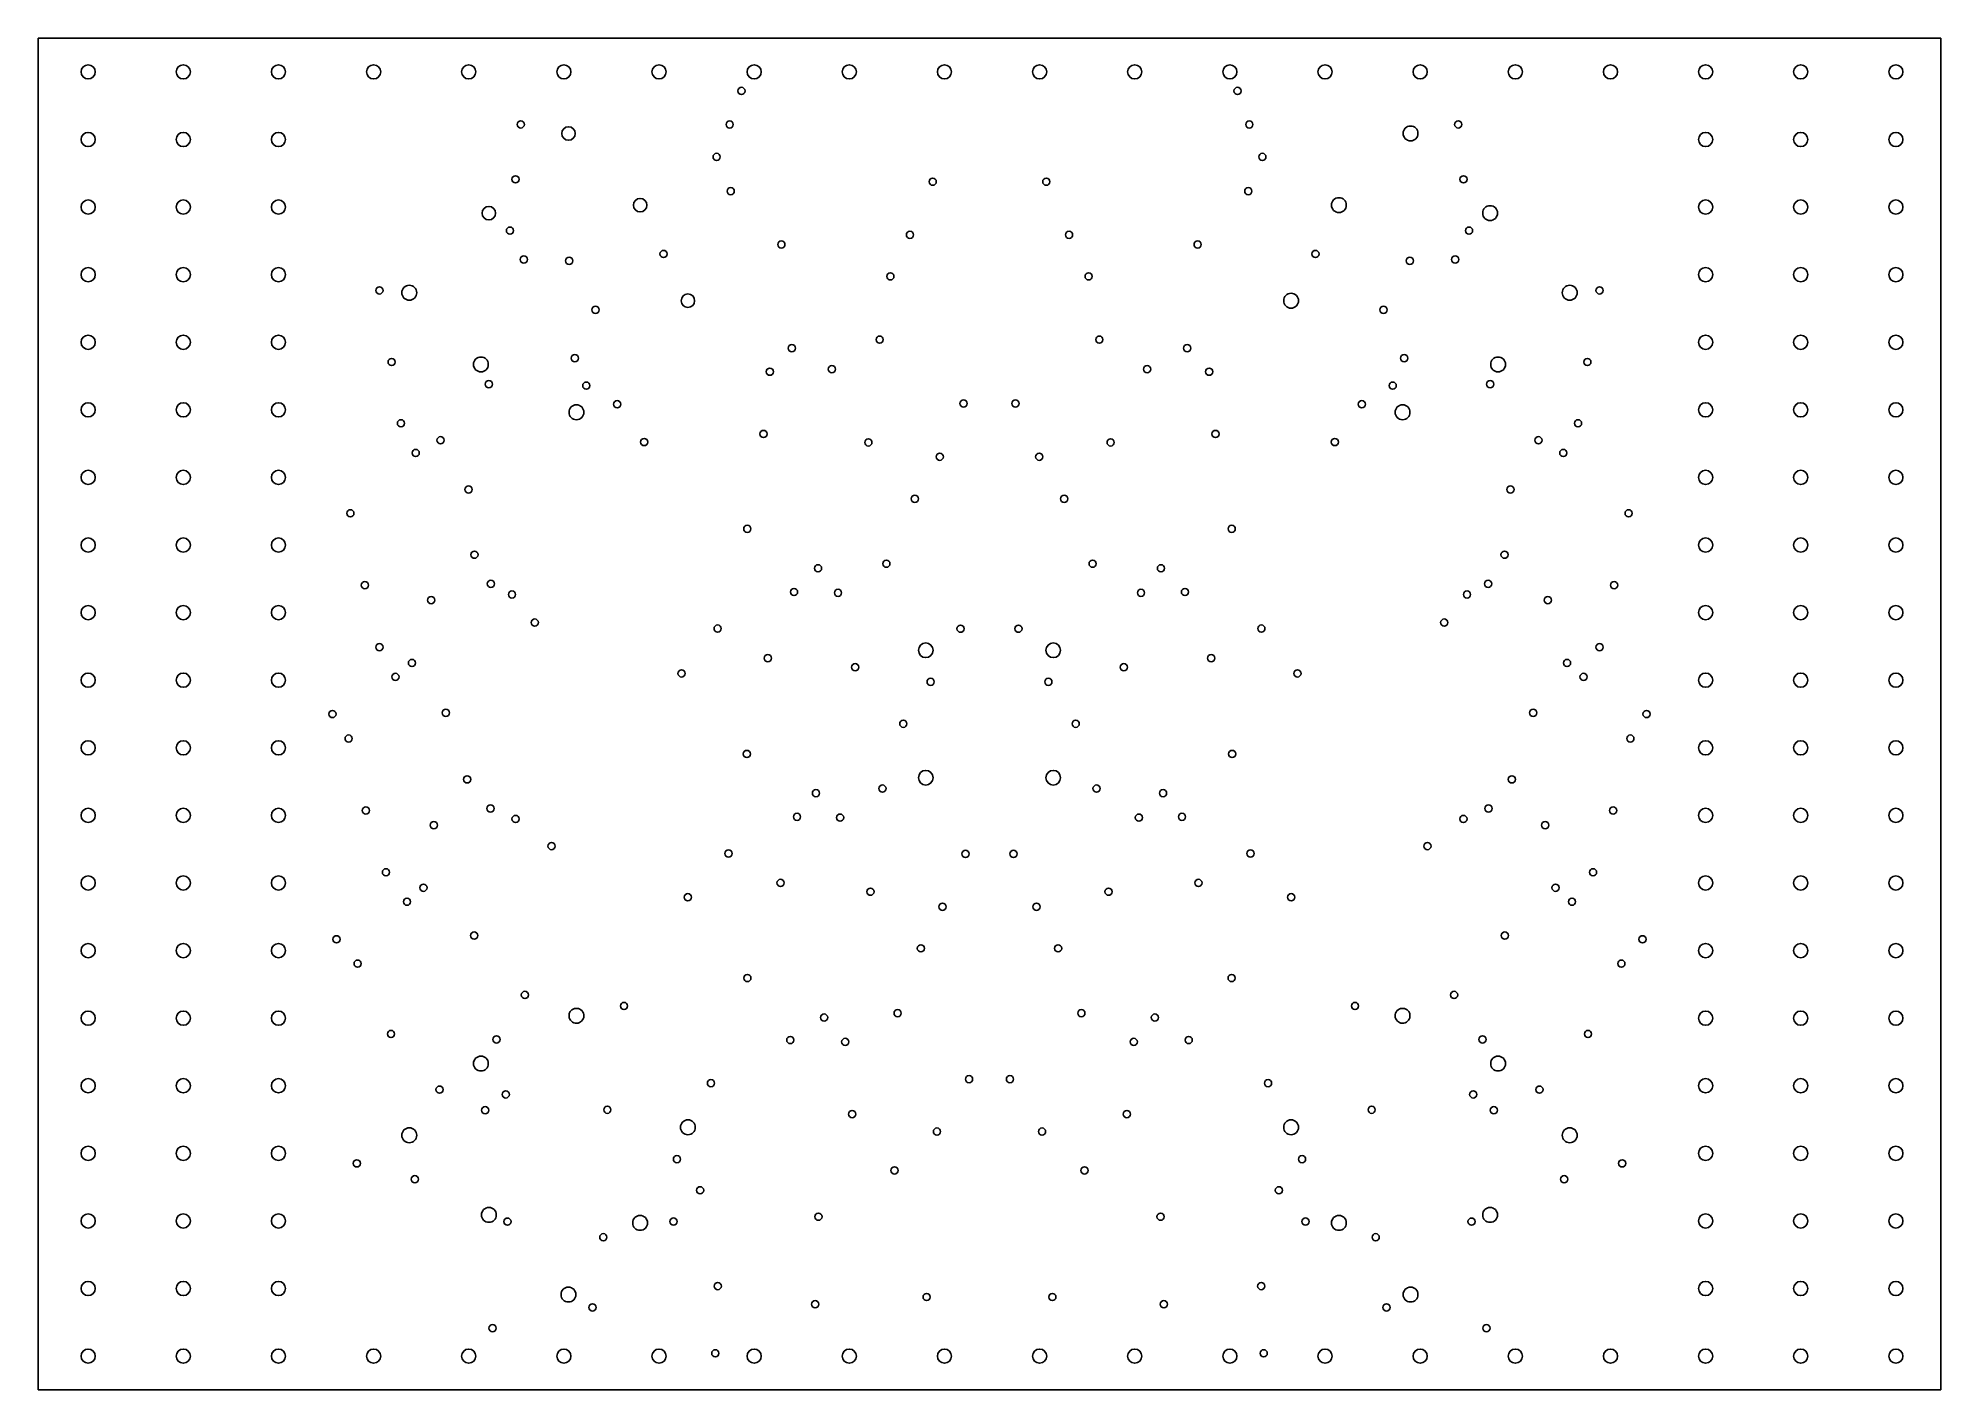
# Model space of a CAD drawing. Header units: millimetres. Extents: x 0 to 845, y 0 to 600.
import ezdxf

# ---------------------------------------------------------------- set-up
doc = ezdxf.new("R2010")
doc.units = ezdxf.units.MM

msp = doc.modelspace()

# ---------------------------------------------------------------- linework, layer by layer
at = {"color": 7, "linetype": 'Continuous', "lineweight": 25}
for p, q in [((845, 600), (0, 600)), ((0, 0), (0, 600)), ((845, 0), (845, 600)), ((0, 0), (845, 0))]:
    msp.add_line(p, q, dxfattribs=at)
for centre, radius in [((22.25, 585), 3.15), ((64.5, 585), 3.15), ((106.75, 585), 3.15), ((149, 585), 3.15), ((191.25, 585), 3.15), ((233.5, 585), 3.15), ((275.75, 585), 3.15), ((318, 585), 3.15), ((360.25, 585), 3.15), ((402.5, 585), 3.15), ((444.75, 585), 3.15), ((487, 585), 3.15), ((529.25, 585), 3.15), ((571.5, 585), 3.15), ((613.75, 585), 3.15), ((656, 585), 3.15), ((698.25, 585), 3.15), ((740.5, 585), 3.15), ((782.75, 585), 3.15), ((825, 585), 3.15), ((312.35, 576.54), 1.6), ((532.65, 576.54), 1.6), ((22.25, 555), 3.15), ((64.5, 555), 3.15), ((106.75, 555), 3.15), ((214.34, 561.67), 1.6), ((235.54, 557.67), 3), ((307.12, 561.66), 1.6), ((537.88, 561.66), 1.6), ((609.46, 557.67), 3.3), ((630.66, 561.67), 1.6), ((740.5, 555), 3.15), ((782.75, 555), 3.15), ((825, 555), 3.15), ((301.33, 547.26), 1.6), ((543.67, 547.26), 1.6), ((212.02, 537.31), 1.6), ((307.58, 532.06), 1.6), ((397.27, 536.26), 1.6), ((447.73, 536.26), 1.6), ((537.42, 532.06), 1.6), ((632.98, 537.31), 1.6), ((22.25, 525), 3.15), ((64.5, 525), 3.15), ((106.75, 525), 3.15), ((200.19, 522.31), 3), ((267.36, 525.85), 3), ((577.64, 525.85), 3.3), ((644.81, 522.31), 3.3), ((740.5, 525), 3.15), ((782.75, 525), 3.15), ((825, 525), 3.15), ((209.56, 514.54), 1.6), ((635.44, 514.54), 1.6), ((330.07, 508.4), 1.6), ((387.17, 512.66), 1.6), ((457.83, 512.66), 1.6), ((514.93, 508.4), 1.6), ((215.73, 501.72), 1.6), ((235.84, 501.14), 1.6), ((277.77, 504.18), 1.6), ((567.23, 504.18), 1.6), ((609.16, 501.14), 1.6), ((629.27, 501.72), 1.6), ((22.25, 495), 3.15), ((64.5, 495), 3.15), ((106.75, 495), 3.15), ((164.83, 486.96), 3.3), ((378.47, 494.23), 1.6), ((466.53, 494.23), 1.6), ((680.17, 486.96), 3.3), ((740.5, 495), 3.15), ((782.75, 495), 3.15), ((825, 495), 3.15), ((151.58, 488), 1.6), ((288.57, 483.42), 3), ((556.43, 483.42), 3.3), ((693.42, 488), 1.6), ((247.52, 479.37), 1.6), ((597.48, 479.37), 1.6), ((22.25, 465), 3.15), ((64.5, 465), 3.15), ((106.75, 465), 3.15), ((373.73, 466.17), 1.6), ((471.27, 466.17), 1.6), ((740.5, 465), 3.15), ((782.75, 465), 3.15), ((825, 465), 3.15), ((157.01, 456.23), 1.6), ((196.65, 455.14), 3.3), ((238.37, 457.93), 1.6), ((334.72, 462.35), 1.6), ((510.28, 462.35), 1.6), ((606.63, 457.93), 1.6), ((648.35, 455.14), 3.3), ((687.99, 456.23), 1.6), ((200.17, 446.39), 1.6), ((324.94, 451.93), 1.6), ((352.51, 453.05), 1.6), ((492.49, 453.05), 1.6), ((520.06, 451.93), 1.6), ((644.83, 446.39), 1.6), ((243.46, 445.75), 1.6), ((410.99, 437.83), 1.6), ((434.01, 437.83), 1.6), ((601.54, 445.75), 1.6), ((22.25, 435), 3.15), ((64.5, 435), 3.15), ((106.75, 435), 3.15), ((239.08, 433.93), 3.3), ((257.17, 437.48), 1.6), ((587.83, 437.48), 1.6), ((605.92, 433.93), 3.3), ((740.5, 435), 3.15), ((782.75, 435), 3.15), ((825, 435), 3.15), ((161.15, 429.03), 1.6), ((178.75, 421.5), 1.6), ((322.14, 424.28), 1.6), ((522.86, 424.28), 1.6), ((666.25, 421.5), 1.6), ((683.85, 429.03), 1.6), ((167.7, 415.86), 1.6), ((269.16, 420.7), 1.6), ((368.72, 420.53), 1.6), ((400.41, 414.18), 1.6), ((444.59, 414.18), 1.6), ((476.28, 420.53), 1.6), ((575.84, 420.7), 1.6), ((677.3, 415.86), 1.6), ((22.25, 405), 3.15), ((64.5, 405), 3.15), ((106.75, 405), 3.15), ((740.5, 405), 3.15), ((782.75, 405), 3.15), ((825, 405), 3.15), ((191.17, 399.64), 1.6), ((653.83, 399.64), 1.6), ((138.68, 389.09), 1.6), ((389.34, 395.5), 1.6), ((455.66, 395.5), 1.6), ((706.32, 389.09), 1.6), ((314.95, 382.2), 1.6), ((530.05, 382.2), 1.6), ((22.25, 375), 3.15), ((64.5, 375), 3.15), ((106.75, 375), 3.15), ((193.77, 370.7), 1.6), ((651.23, 370.7), 1.6), ((740.5, 375), 3.15), ((782.75, 375), 3.15), ((825, 375), 3.15), ((346.37, 364.67), 1.6), ((376.71, 366.7), 1.6), ((468.29, 366.7), 1.6), ((498.63, 364.67), 1.6), ((145.15, 357.16), 1.6), ((201.09, 357.78), 1.6), ((335.7, 354.15), 1.6), ((355.23, 353.76), 1.6), ((489.77, 353.76), 1.6), ((509.3, 354.15), 1.6), ((643.91, 357.78), 1.6), ((699.85, 357.16), 1.6), ((22.25, 345), 3.15), ((64.5, 345), 3.15), ((106.75, 345), 3.15), ((174.58, 350.55), 1.6), ((210.46, 353.04), 1.6), ((634.54, 353.04), 1.6), ((670.42, 350.55), 1.6), ((740.5, 345), 3.15), ((782.75, 345), 3.15), ((825, 345), 3.15), ((220.57, 340.58), 1.6), ((301.77, 337.92), 1.6), ((409.66, 337.85), 1.6), ((435.34, 337.85), 1.6), ((543.23, 337.92), 1.6), ((624.43, 340.58), 1.6), ((151.58, 329.67), 1.6), ((394.22, 328.28), 3.25), ((450.78, 328.28), 3.25), ((693.42, 329.67), 1.6), ((166.03, 322.65), 1.6), ((324.05, 324.79), 1.6), ((362.86, 320.76), 1.6), ((482.14, 320.76), 1.6), ((520.95, 324.79), 1.6), ((678.97, 322.65), 1.6), ((22.25, 315), 3.15), ((64.5, 315), 3.15), ((106.75, 315), 3.15), ((158.7, 316.47), 1.6), ((285.76, 318.01), 1.6), ((396.36, 314.27), 1.6), ((448.64, 314.27), 1.6), ((559.24, 318.01), 1.6), ((686.3, 316.47), 1.6), ((740.5, 315), 3.15), ((782.75, 315), 3.15), ((825, 315), 3.15), ((130.71, 299.99), 1.6), ((181.09, 300.51), 1.6), ((384.23, 295.67), 1.6), ((460.77, 295.67), 1.6), ((663.91, 300.51), 1.6), ((714.29, 299.99), 1.6), ((22.25, 285), 3.15), ((64.5, 285), 3.15), ((106.75, 285), 3.15), ((137.92, 289.1), 1.6), ((707.08, 289.1), 1.6), ((740.5, 285), 3.15), ((782.75, 285), 3.15), ((825, 285), 3.15), ((314.76, 282.27), 1.6), ((530.24, 282.27), 1.6), ((190.54, 270.99), 1.6), ((394.22, 271.72), 3.25), ((450.78, 271.72), 3.25), ((654.46, 270.99), 1.6), ((345.44, 264.87), 1.6), ((374.95, 266.9), 1.6), ((470.05, 266.9), 1.6), ((499.56, 264.87), 1.6), ((22.25, 255), 3.15), ((64.5, 255), 3.15), ((106.75, 255), 3.15), ((145.59, 257.18), 1.6), ((200.91, 258.06), 1.6), ((212.06, 253.42), 1.6), ((337.02, 254.36), 1.6), ((356.15, 254), 1.6), ((488.85, 254), 1.6), ((507.98, 254.36), 1.6), ((632.94, 253.42), 1.6), ((644.09, 258.06), 1.6), ((699.41, 257.18), 1.6), ((740.5, 255), 3.15), ((782.75, 255), 3.15), ((825, 255), 3.15), ((175.74, 250.65), 1.6), ((669.26, 250.65), 1.6), ((228.03, 241.38), 1.6), ((306.58, 238.09), 1.6), ((411.83, 237.9), 1.6), ((433.17, 237.9), 1.6), ((538.42, 238.09), 1.6), ((616.97, 241.38), 1.6), ((22.25, 225), 3.15), ((64.5, 225), 3.15), ((106.75, 225), 3.15), ((154.48, 229.74), 1.6), ((690.52, 229.74), 1.6), ((740.5, 225), 3.15), ((782.75, 225), 3.15), ((825, 225), 3.15), ((171.12, 222.89), 1.6), ((288.52, 218.67), 1.6), ((329.72, 225.03), 1.6), ((369.62, 221.12), 1.6), ((475.38, 221.12), 1.6), ((515.28, 225.03), 1.6), ((556.48, 218.67), 1.6), ((673.88, 222.89), 1.6), ((163.83, 216.68), 1.6), ((401.62, 214.45), 1.6), ((443.38, 214.45), 1.6), ((681.17, 216.68), 1.6), ((193.66, 201.65), 1.6), ((651.34, 201.65), 1.6), ((22.25, 195), 3.15), ((64.5, 195), 3.15), ((106.75, 195), 3.15), ((132.51, 200.01), 1.6), ((392.03, 195.99), 1.6), ((452.97, 195.99), 1.6), ((712.49, 200.01), 1.6), ((740.5, 195), 3.15), ((782.75, 195), 3.15), ((825, 195), 3.15), ((141.91, 189.21), 1.6), ((703.09, 189.21), 1.6), ((314.98, 182.82), 1.6), ((530.02, 182.82), 1.6), ((216.19, 175.31), 1.6), ((260.19, 170.42), 1.6), ((584.81, 170.42), 1.6), ((628.81, 175.31), 1.6), ((22.25, 165), 3.15), ((64.5, 165), 3.15), ((106.75, 165), 3.15), ((349.04, 165.27), 1.6), ((381.7, 167.24), 1.6), ((463.3, 167.24), 1.6), ((495.96, 165.27), 1.6), ((740.5, 165), 3.15), ((782.75, 165), 3.15), ((825, 165), 3.15), ((156.73, 157.99), 1.6), ((203.58, 155.56), 1.6), ((334.03, 155.3), 1.6), ((358.44, 154.47), 1.6), ((486.56, 154.47), 1.6), ((510.97, 155.3), 1.6), ((641.42, 155.56), 1.6), ((688.27, 157.99), 1.6), ((196.65, 144.86), 3.3), ((648.35, 144.86), 3.3), ((22.25, 135), 3.15), ((64.5, 135), 3.15), ((106.75, 135), 3.15), ((298.81, 136.17), 1.6), ((413.41, 137.94), 1.6), ((431.59, 137.94), 1.6), ((546.19, 136.17), 1.6), ((740.5, 135), 3.15), ((782.75, 135), 3.15), ((825, 135), 3.15), ((178.3, 133.29), 1.6), ((207.7, 131.16), 1.6), ((637.3, 131.16), 1.6), ((666.7, 133.29), 1.6), ((198.56, 124.14), 1.6), ((252.79, 124.35), 1.6), ((288.57, 116.58), 3.3), ((361.51, 122.43), 1.6), ((483.49, 122.43), 1.6), ((556.43, 116.58), 3.3), ((592.21, 124.35), 1.6), ((646.44, 124.14), 1.6), ((164.83, 113.04), 3.3), ((399.18, 114.66), 1.6), ((445.82, 114.66), 1.6), ((680.17, 113.04), 3.3), ((22.25, 105), 3.15), ((64.5, 105), 3.15), ((106.75, 105), 3.15), ((141.55, 100.56), 1.6), ((283.71, 102.43), 1.6), ((561.29, 102.43), 1.6), ((703.45, 100.56), 1.6), ((740.5, 105), 3.15), ((782.75, 105), 3.15), ((825, 105), 3.15), ((167.32, 93.5), 1.6), ((380.33, 97.42), 1.6), ((464.67, 97.42), 1.6), ((677.68, 93.5), 1.6), ((293.98, 88.61), 1.6), ((551.02, 88.61), 1.6), ((22.25, 75), 3.15), ((64.5, 75), 3.15), ((106.75, 75), 3.15), ((200.19, 77.69), 3.3), ((208.43, 74.69), 1.6), ((267.36, 74.15), 3.3), ((282.19, 74.73), 1.6), ((346.52, 76.88), 1.6), ((498.48, 76.88), 1.6), ((562.81, 74.73), 1.6), ((577.64, 74.15), 3.3), ((636.57, 74.69), 1.6), ((644.81, 77.69), 3.3), ((740.5, 75), 3.15), ((782.75, 75), 3.15), ((825, 75), 3.15), ((251, 67.76), 1.6), ((594, 67.76), 1.6), ((22.25, 45), 3.15), ((64.5, 45), 3.15), ((106.75, 45), 3.15), ((235.54, 42.33), 3.3), ((301.84, 46.08), 1.6), ((394.58, 41.24), 1.6), ((450.42, 41.24), 1.6), ((543.16, 46.08), 1.6), ((609.46, 42.33), 3.3), ((740.5, 45), 3.15), ((782.75, 45), 3.15), ((825, 45), 3.15), ((246.19, 36.61), 1.6), ((345.07, 38.03), 1.6), ((499.93, 38.03), 1.6), ((598.81, 36.61), 1.6), ((201.83, 27.43), 1.6), ((643.17, 27.43), 1.6), ((22.25, 15), 3.15), ((64.5, 15), 3.15), ((106.75, 15), 3.15), ((149, 15), 3.15), ((191.25, 15), 3.15), ((233.5, 15), 3.15), ((275.75, 15), 3.15), ((300.74, 16.26), 1.6), ((318, 15), 3.15), ((360.25, 15), 3.15), ((402.5, 15), 3.15), ((444.75, 15), 3.15), ((487, 15), 3.15), ((529.25, 15), 3.15), ((544.26, 16.26), 1.6), ((571.5, 15), 3.15), ((613.75, 15), 3.15), ((656, 15), 3.15), ((698.25, 15), 3.15), ((740.5, 15), 3.15), ((782.75, 15), 3.15), ((825, 15), 3.15)]:
    msp.add_circle(centre, radius, dxfattribs=at)
for centre, radius, start, end in [((239.08, 166.07), 3.3, 152.12939, 139.08883), ((605.92, 166.07), 3.3, 40.91117, 27.87061), ((237.65, 167.05), 1.6, 132.06423, 159.15399), ((607.35, 167.05), 1.6, 20.84601, 47.93577)]:
    msp.add_arc(centre, radius, start, end, dxfattribs=at)

doc.saveas('drawing.dxf')
